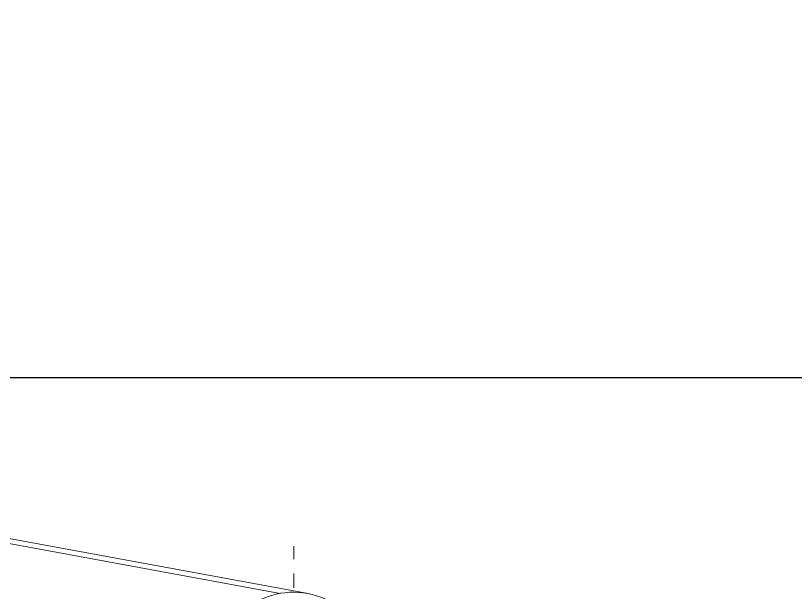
# Model space of a CAD drawing. Header units: millimetres. Extents: x -4 to 3776, y -4 to 4079.
# Drawn here: x 165.33 to 178.9, y 528.49 to 538.53 of the extents above; entities that cross this region are included whole.
import ezdxf
from ezdxf import colors
from ezdxf.entities.mleader import LeaderData, LeaderLine
from ezdxf.math import Vec2, Vec3

# ---------------------------------------------------------------- set-up
doc = ezdxf.new("R2010")
doc.units = ezdxf.units.MM
doc.linetypes.add('ACAD_ISO04W100', pattern=[30, 24, -3, 0, -3])
doc.linetypes.add('CENTER', pattern=[2, 1.25, -0.25, 0.25, -0.25])
doc.layers.add('3中心线层', color=2, linetype='CENTER', lineweight=13)
doc.layers.add('刻度', color=3, linetype='ACAD_ISO04W100', lineweight=13)
doc.layers.add('BK_kedu', color=255, linetype='Continuous')
doc.layers.add('Sheet$GRID', color=254, linetype='Continuous', true_color=0xbebebe)
doc.styles.get("Standard").update_dxf_attribs({"font": 'arial.ttf'})

# ---------------------------------------------------------------- blocks, each defined once
blk = doc.blocks.new('xiang zuo qi zhong ji')
at = {"color": 7, "ltscale": 0.5}
for p, q in [((-19.072, 35.904), (2.824, 31.871)), ((-19.08, 35.814), (2.336, 31.875))]:
    blk.add_line(p, q, dxfattribs=at)
at = {"color": 3}
blk.add_arc((2.569, 30.558), 1.337, 39.011, 146.8869, dxfattribs=at)
at = {"layer": '3中心线层', "color": 4}
blk.add_line((2.561, 28.471), (2.577, 32.693), dxfattribs=at)

msp = doc.modelspace()

# ---------------------------------------------------------------- linework, layer by layer
at = {"layer": 'Sheet$GRID'}
msp.add_lwpolyline([(0.007, 532.243), (870.358, 532.243)], dxfattribs=at)

# ---------------------------------------------------------------- block references
at = {"layer": '刻度', "color": 4, "lineweight": 25}
msp.add_blockref('xiang zuo qi zhong ji', (167.596, 496.617), dxfattribs=at)

# ---------------------------------------------------------------- leaders
at = {"layer": 'BK_kedu'}
ml = msp.add_multileader_mtext('Standard', dxfattribs=at)
ml.set_content('', color=256)
ml.set_leader_properties()
ml.build(insert=Vec2(0, 0))
ml.multileader.update_dxf_attribs({"text_right_attachment_type": 6, "dogleg_length": 0.36, "arrow_head_size": 0.18})
ctx = ml.context
ctx.base_point, ctx.char_height, ctx.arrow_head_size, ctx.landing_gap_size, ctx.plane_origin = Vec3(3775.999, 4079.328), 0.18, 0.18, 0.09, Vec3(3774.639, 4079.328)
ctx.right_attachment = 6
notes = []
notes.append((ctx, [(0, (0, 0, 0), (0, 0), (1, 0), 1, [])]))
ctx.mtext.insert, ctx.mtext.flow_direction = Vec3(3776.089, 4079.418), 5
for ctx, leaders in notes:
    for number, flags, end, landing, length, lines in leaders:
        leader = LeaderData()
        leader.index, (leader.has_last_leader_line, leader.has_dogleg_vector, leader.attachment_direction) = number, flags
        leader.last_leader_point, leader.dogleg_vector, leader.dogleg_length = Vec3(end), Vec3(landing), length
        for number, points, colour, breaks in lines:
            line = LeaderLine()
            line.index, line.vertices, line.color, line.breaks = number, Vec3.list(points), colors.encode_raw_color(colour), breaks
            leader.lines.append(line)
        ctx.leaders.append(leader)

doc.saveas('drawing.dxf')
